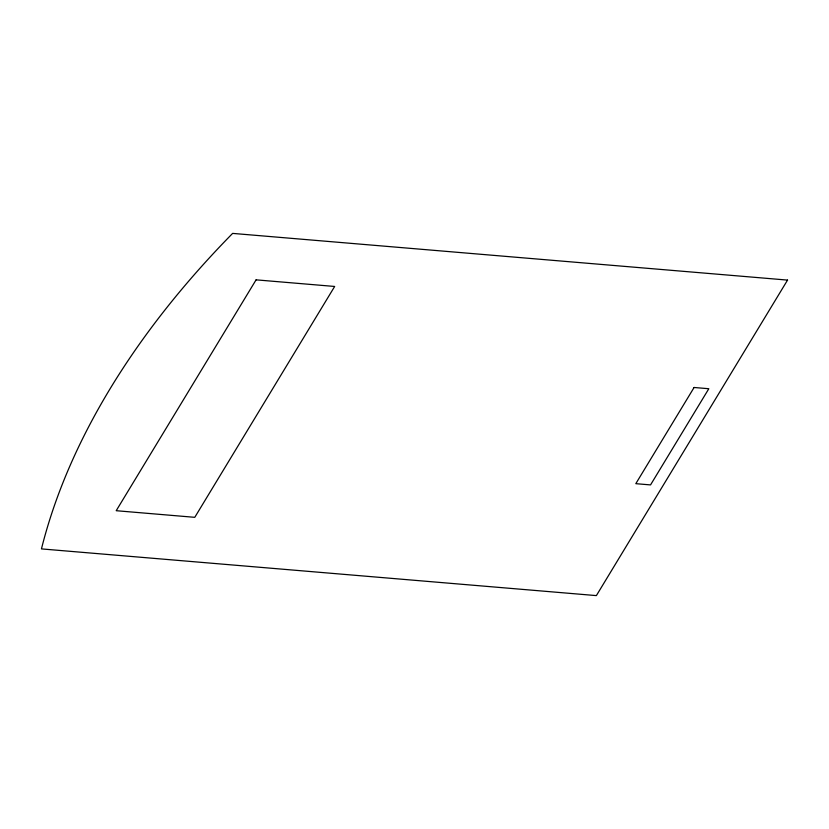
<?xml version="1.0" encoding="UTF-8"?>
<svg xmlns="http://www.w3.org/2000/svg" width="829" height="829" viewBox="0 0 829 829"><rect width="100%" height="100%" fill="white"/><g stroke="black" fill="none" stroke-linecap="round" stroke-linejoin="round"><path stroke-width="1.24" d="M256.088 279.85L116.205 510.705L194.774 517.327L334.667 286.461L256.088 279.85M694.091 387.485L635.812 483.67L650.537 484.913L708.826 388.728L694.091 387.485M787.55 280.098L596.372 595.605L41.45 548.902A884.522 543.347 -21.8 0 1 232.628 233.395L787.55 280.098"/></g></svg>
